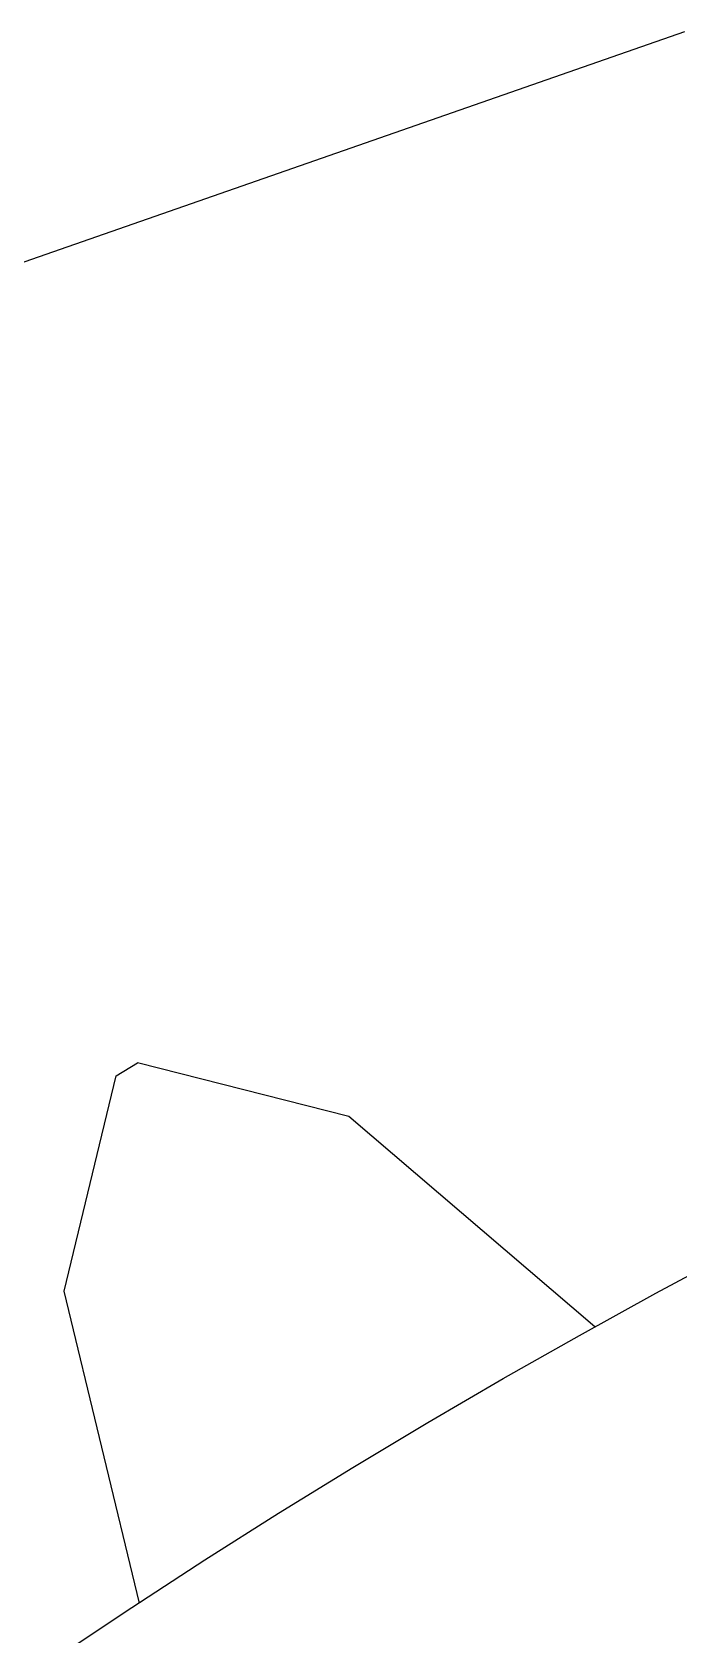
# Model space of a CAD drawing. Extents: x -381 to 213, y -63 to 250.
# Drawn here: x -153.25 to -147.66, y 64.65 to 78.5 of the extents above; entities that cross this region are included whole.
import ezdxf

# ---------------------------------------------------------------- set-up
doc = ezdxf.new("R2010")
doc.units = 0
doc.header["$MEASUREMENT"] = 0
doc.linetypes.add('K5LT65535', pattern=[0])
doc.linetypes.add('K5LT_BASIC', pattern=[0])
doc.layers.add('Системный слой', color=7, linetype='Continuous')

# ---------------------------------------------------------------- blocks, each defined once
blk = doc.blocks.new('*U')
at = {"layer": 'Системный слой', "color": 5, "linetype": 'K5LT_BASIC'}
blk.add_line((59.542, 62.846), (59.727, 62.958), dxfattribs=at)
blk.add_line((59.542, 62.846), (59.727, 62.958), dxfattribs=at)
for points in [[(63.676, 60.676), (61.551, 62.495), (59.727, 62.958)], [(63.676, 60.676), (61.551, 62.495), (59.727, 62.958)], [(59.744, 58.289), (59.091, 60.986), (59.542, 62.846)], [(59.744, 58.289), (59.091, 60.986), (59.542, 62.846)]]:
    blk.add_lwpolyline(points, dxfattribs=at)
blk = doc.blocks.new('*F')
at = {"layer": 'Системный слой', "color": 5, "linetype": 'K5LT65535'}
blk.add_lwpolyline([(-51.102, 49.761), (-128.234, 22.87), (-130.112, 20.429), (-130.112, 14.065), (-53.877, 14.065), (-43.829, 42.392), (-43.829, 45.933)], dxfattribs=at)
at = {"layer": 'Системный слой', "color": 5, "linetype": 'K5LT_BASIC'}
blk.add_circle((94.013, 5.981), 62.534, dxfattribs=at)
blk.add_circle((94.013, 5.981), 62.534, dxfattribs=at)
at = {"layer": 'Системный слой'}
blk.add_blockref('*U', (0, 0), dxfattribs=at)
blk.add_blockref('*U', (0, 0), dxfattribs=at)
blk.add_blockref('*U', (0, 0), dxfattribs=at)
blk.add_blockref('*U', (0, 0), dxfattribs=at)
blk.add_blockref('*U', (0, 0), dxfattribs=at)
blk.add_blockref('*U', (0, 0), dxfattribs=at)
blk.add_blockref('*U', (0, 0), dxfattribs=at)
blk.add_blockref('*U', (0, 0), dxfattribs=at)
blk.add_blockref('*U', (0, 0), dxfattribs=at)
blk.add_blockref('*U', (0, 0), dxfattribs=at)
blk.add_blockref('*U', (0, 0), dxfattribs=at)
blk.add_blockref('*U', (0, 0), dxfattribs=at)
blk.add_blockref('*U', (0, 0), dxfattribs=at)
blk.add_blockref('*U', (0, 0), dxfattribs=at)
blk.add_blockref('*U', (0, 0), dxfattribs=at)
blk.add_blockref('*U', (0, 0), dxfattribs=at)
blk.add_blockref('*U', (0, 0), dxfattribs=at)
blk.add_blockref('*U', (0, 0), dxfattribs=at)
blk.add_blockref('*U', (0, 0), dxfattribs=at)
blk.add_blockref('*U', (0, 0), dxfattribs=at)
blk.add_blockref('*U', (0, 0), dxfattribs=at)
blk.add_blockref('*U', (0, 0), dxfattribs=at)
blk.add_blockref('*U', (0, 0), dxfattribs=at)
blk.add_blockref('*U', (0, 0), dxfattribs=at)
blk.add_blockref('*U', (0, 0), dxfattribs=at)
blk.add_blockref('*U', (0, 0), dxfattribs=at)
blk.add_blockref('*U', (0, 0), dxfattribs=at)
blk.add_blockref('*U', (0, 0), dxfattribs=at)
blk.add_blockref('*U', (0, 0), dxfattribs=at)
blk.add_blockref('*U', (0, 0), dxfattribs=at)
blk.add_blockref('*U', (0, 0), dxfattribs=at)
blk.add_blockref('*U', (0, 0), dxfattribs=at)
blk.add_blockref('*U', (0, 0), dxfattribs=at)
blk.add_blockref('*U', (0, 0), dxfattribs=at)
blk.add_blockref('*U', (0, 0), dxfattribs=at)
blk.add_blockref('*U', (0, 0), dxfattribs=at)
blk.add_blockref('*U', (0, 0), dxfattribs=at)
blk.add_blockref('*U', (0, 0), dxfattribs=at)
blk.add_blockref('*U', (0, 0), dxfattribs=at)
blk.add_blockref('*U', (0, 0), dxfattribs=at)
blk.add_blockref('*U', (0, 0), dxfattribs=at)
blk.add_blockref('*U', (0, 0), dxfattribs=at)
blk.add_blockref('*U', (0, 0), dxfattribs=at)
blk.add_blockref('*U', (0, 0), dxfattribs=at)
blk.add_blockref('*U', (0, 0), dxfattribs=at)
blk.add_blockref('*U', (0, 0), dxfattribs=at)
blk.add_blockref('*U', (0, 0), dxfattribs=at)
blk.add_blockref('*U', (0, 0), dxfattribs=at)
blk.add_blockref('*U', (0, 0), dxfattribs=at)
blk.add_blockref('*U', (0, 0), dxfattribs=at)
blk.add_blockref('*U', (0, 0), dxfattribs=at)
blk.add_blockref('*U', (0, 0), dxfattribs=at)
blk.add_blockref('*U', (0, 0), dxfattribs=at)
blk.add_blockref('*U', (0, 0), dxfattribs=at)
blk.add_blockref('*U', (0, 0), dxfattribs=at)
blk.add_blockref('*U', (0, 0), dxfattribs=at)
blk.add_blockref('*U', (0, 0), dxfattribs=at)
blk.add_blockref('*U', (0, 0), dxfattribs=at)
blk.add_blockref('*U', (0, 0), dxfattribs=at)
blk.add_blockref('*U', (0, 0), dxfattribs=at)
blk.add_blockref('*U', (0, 0), dxfattribs=at)
blk.add_blockref('*U', (0, 0), dxfattribs=at)
blk.add_blockref('*U', (0, 0), dxfattribs=at)
blk.add_blockref('*U', (0, 0), dxfattribs=at)
blk.add_blockref('*U', (0, 0), dxfattribs=at)
blk.add_blockref('*U', (0, 0), dxfattribs=at)
blk.add_blockref('*U', (0, 0), dxfattribs=at)
blk.add_blockref('*U', (0, 0), dxfattribs=at)
blk.add_blockref('*U', (0, 0), dxfattribs=at)
blk.add_blockref('*U', (0, 0), dxfattribs=at)
blk.add_blockref('*U', (0, 0), dxfattribs=at)
blk.add_blockref('*U', (0, 0), dxfattribs=at)
blk.add_blockref('*U', (0, 0), dxfattribs=at)
blk.add_blockref('*U', (0, 0), dxfattribs=at)
blk.add_blockref('*U', (0, 0), dxfattribs=at)
blk.add_blockref('*U', (0, 0), dxfattribs=at)
blk.add_blockref('*U', (0, 0), dxfattribs=at)
blk.add_blockref('*U', (0, 0), dxfattribs=at)
blk.add_blockref('*U', (0, 0), dxfattribs=at)
blk.add_blockref('*U', (0, 0), dxfattribs=at)
blk.add_blockref('*U', (0, 0), dxfattribs=at)
blk.add_blockref('*U', (0, 0), dxfattribs=at)
blk.add_blockref('*U', (0, 0), dxfattribs=at)
blk.add_blockref('*U', (0, 0), dxfattribs=at)
blk.add_blockref('*U', (0, 0), dxfattribs=at)
blk.add_blockref('*U', (0, 0), dxfattribs=at)
blk.add_blockref('*U', (0, 0), dxfattribs=at)
blk.add_blockref('*U', (0, 0), dxfattribs=at)
blk.add_blockref('*U', (0, 0), dxfattribs=at)
blk.add_blockref('*U', (0, 0), dxfattribs=at)
blk.add_blockref('*U', (0, 0), dxfattribs=at)
blk.add_blockref('*U', (0, 0), dxfattribs=at)
blk.add_blockref('*U', (0, 0), dxfattribs=at)
blk.add_blockref('*U', (0, 0), dxfattribs=at)
blk.add_blockref('*U', (0, 0), dxfattribs=at)
blk.add_blockref('*U', (0, 0), dxfattribs=at)
blk.add_blockref('*U', (0, 0), dxfattribs=at)
blk.add_blockref('*U', (0, 0), dxfattribs=at)
blk.add_blockref('*U', (0, 0), dxfattribs=at)
blk.add_blockref('*U', (0, 0), dxfattribs=at)
blk.add_blockref('*U', (0, 0), dxfattribs=at)
blk.add_blockref('*U', (0, 0), dxfattribs=at)
blk.add_blockref('*U', (0, 0), dxfattribs=at)
blk.add_blockref('*U', (0, 0), dxfattribs=at)
blk.add_blockref('*U', (0, 0), dxfattribs=at)
blk.add_blockref('*U', (0, 0), dxfattribs=at)
blk.add_blockref('*U', (0, 0), dxfattribs=at)
blk.add_blockref('*U', (0, 0), dxfattribs=at)
blk.add_blockref('*U', (0, 0), dxfattribs=at)
blk.add_blockref('*U', (0, 0), dxfattribs=at)
blk.add_blockref('*U', (0, 0), dxfattribs=at)
blk.add_blockref('*U', (0, 0), dxfattribs=at)
blk.add_blockref('*U', (0, 0), dxfattribs=at)
blk.add_blockref('*U', (0, 0), dxfattribs=at)
blk.add_blockref('*U', (0, 0), dxfattribs=at)
blk.add_blockref('*U', (0, 0), dxfattribs=at)
blk.add_blockref('*U', (0, 0), dxfattribs=at)
blk.add_blockref('*U', (0, 0), dxfattribs=at)
blk.add_blockref('*U', (0, 0), dxfattribs=at)
blk.add_blockref('*U', (0, 0), dxfattribs=at)
blk.add_blockref('*U', (0, 0), dxfattribs=at)
blk.add_blockref('*U', (0, 0), dxfattribs=at)
blk.add_blockref('*U', (0, 0), dxfattribs=at)
blk.add_blockref('*U', (0, 0), dxfattribs=at)
blk.add_blockref('*U', (0, 0), dxfattribs=at)
blk.add_blockref('*U', (0, 0), dxfattribs=at)
blk.add_blockref('*U', (0, 0), dxfattribs=at)
blk.add_blockref('*U', (0, 0), dxfattribs=at)
blk.add_blockref('*U', (0, 0), dxfattribs=at)
blk.add_blockref('*U', (0, 0), dxfattribs=at)
blk.add_blockref('*U', (0, 0), dxfattribs=at)
blk.add_blockref('*U', (0, 0), dxfattribs=at)
blk.add_blockref('*U', (0, 0), dxfattribs=at)
blk.add_blockref('*U', (0, 0), dxfattribs=at)
blk.add_blockref('*U', (0, 0), dxfattribs=at)
blk.add_blockref('*U', (0, 0), dxfattribs=at)
blk.add_blockref('*U', (0, 0), dxfattribs=at)
blk.add_blockref('*U', (0, 0), dxfattribs=at)
blk.add_blockref('*U', (0, 0), dxfattribs=at)
blk.add_blockref('*U', (0, 0), dxfattribs=at)
blk.add_blockref('*U', (0, 0), dxfattribs=at)
blk.add_blockref('*U', (0, 0), dxfattribs=at)
blk.add_blockref('*U', (0, 0), dxfattribs=at)
blk.add_blockref('*U', (0, 0), dxfattribs=at)
blk.add_blockref('*U', (0, 0), dxfattribs=at)
blk.add_blockref('*U', (0, 0), dxfattribs=at)
blk.add_blockref('*U', (0, 0), dxfattribs=at)
blk.add_blockref('*U', (0, 0), dxfattribs=at)
blk.add_blockref('*U', (0, 0), dxfattribs=at)
blk.add_blockref('*U', (0, 0), dxfattribs=at)
blk.add_blockref('*U', (0, 0), dxfattribs=at)
blk.add_blockref('*U', (0, 0), dxfattribs=at)
blk.add_blockref('*U', (0, 0), dxfattribs=at)
blk.add_blockref('*U', (0, 0), dxfattribs=at)
blk.add_blockref('*U', (0, 0), dxfattribs=at)
blk.add_blockref('*U', (0, 0), dxfattribs=at)
blk.add_blockref('*U', (0, 0), dxfattribs=at)
blk.add_blockref('*U', (0, 0), dxfattribs=at)
blk.add_blockref('*U', (0, 0), dxfattribs=at)
blk.add_blockref('*U', (0, 0), dxfattribs=at)
blk.add_blockref('*U', (0, 0), dxfattribs=at)
blk.add_blockref('*U', (0, 0), dxfattribs=at)
blk.add_blockref('*U', (0, 0), dxfattribs=at)
blk.add_blockref('*U', (0, 0), dxfattribs=at)
blk.add_blockref('*U', (0, 0), dxfattribs=at)
blk.add_blockref('*U', (0, 0), dxfattribs=at)
blk.add_blockref('*U', (0, 0), dxfattribs=at)
blk.add_blockref('*U', (0, 0), dxfattribs=at)
blk.add_blockref('*U', (0, 0), dxfattribs=at)
blk.add_blockref('*U', (0, 0), dxfattribs=at)
blk.add_blockref('*U', (0, 0), dxfattribs=at)
blk.add_blockref('*U', (0, 0), dxfattribs=at)
blk.add_blockref('*U', (0, 0), dxfattribs=at)
blk.add_blockref('*U', (0, 0), dxfattribs=at)
blk.add_blockref('*U', (0, 0), dxfattribs=at)
blk.add_blockref('*U', (0, 0), dxfattribs=at)
blk.add_blockref('*U', (0, 0), dxfattribs=at)
blk.add_blockref('*U', (0, 0), dxfattribs=at)
blk.add_blockref('*U', (0, 0), dxfattribs=at)
blk.add_blockref('*U', (0, 0), dxfattribs=at)
blk.add_blockref('*U', (0, 0), dxfattribs=at)
blk.add_blockref('*U', (0, 0), dxfattribs=at)
blk.add_blockref('*U', (0, 0), dxfattribs=at)
blk.add_blockref('*U', (0, 0), dxfattribs=at)
blk.add_blockref('*U', (0, 0), dxfattribs=at)
blk.add_blockref('*U', (0, 0), dxfattribs=at)
blk.add_blockref('*U', (0, 0), dxfattribs=at)
blk.add_blockref('*U', (0, 0), dxfattribs=at)
blk.add_blockref('*U', (0, 0), dxfattribs=at)
blk.add_blockref('*U', (0, 0), dxfattribs=at)
blk.add_blockref('*U', (0, 0), dxfattribs=at)
blk.add_blockref('*U', (0, 0), dxfattribs=at)
blk.add_blockref('*U', (0, 0), dxfattribs=at)
blk.add_blockref('*U', (0, 0), dxfattribs=at)
blk.add_blockref('*U', (0, 0), dxfattribs=at)
blk.add_blockref('*U', (0, 0), dxfattribs=at)
blk.add_blockref('*U', (0, 0), dxfattribs=at)
blk.add_blockref('*U', (0, 0), dxfattribs=at)
blk.add_blockref('*U', (0, 0), dxfattribs=at)
blk.add_blockref('*U', (0, 0), dxfattribs=at)
blk.add_blockref('*U', (0, 0), dxfattribs=at)
blk.add_blockref('*U', (0, 0), dxfattribs=at)
blk.add_blockref('*U', (0, 0), dxfattribs=at)
blk.add_blockref('*U', (0, 0), dxfattribs=at)
blk.add_blockref('*U', (0, 0), dxfattribs=at)
blk.add_blockref('*U', (0, 0), dxfattribs=at)
blk.add_blockref('*U', (0, 0), dxfattribs=at)

msp = doc.modelspace()

# ---------------------------------------------------------------- block references
at = {"layer": 'Системный слой'}
for p in [(-96.515, 28.741), (-212.068, 6.637)]:
    msp.add_blockref('*F', p, dxfattribs=at)

doc.saveas('drawing.dxf')
